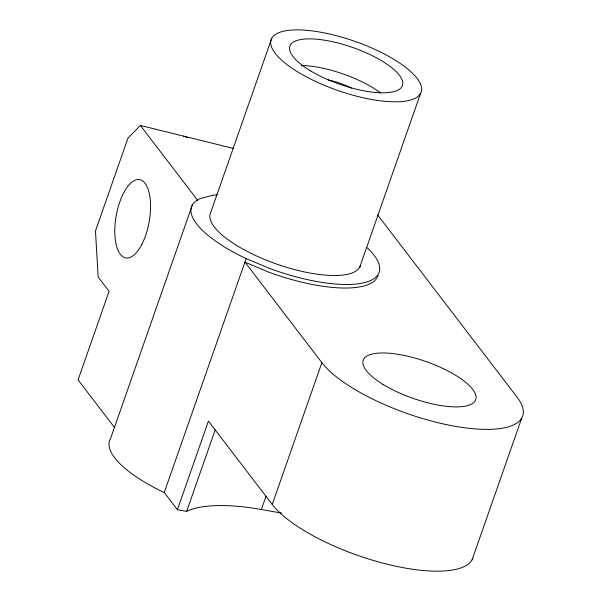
<?xml version="1.0" encoding="UTF-8"?>
<svg xmlns="http://www.w3.org/2000/svg" width="601" height="601" viewBox="0 0 601 601"><rect width="100%" height="100%" fill="white"/><g stroke="black" fill="none" stroke-linecap="round" stroke-linejoin="round"><path stroke-width="0.9" d="M192.373 204.888L110.441 438.85A99.368 32.514 19.3 0 0 163.442 492.189L164.253 492.527L177.4 509.716L186.663 511.353A138.793 45.413 19.3 0 1 261.36 509.513L281.681 513.111M271.795 38.126L210.966 211.822A79.497 26.016 19.3 0 0 274.597 263.336A79.497 26.016 19.3 0 0 360.39 265.717M164.253 492.527L246.185 258.565M177.4 509.716L208.434 421.091L272.23 504.457A109.307 35.767 19.3 0 0 381.259 562.679A109.307 35.767 19.3 0 0 472.822 558.314M186.663 511.353L215.218 429.82M261.36 509.513L266.018 496.216M272.23 504.457L321.888 362.666L244.945 262.111L267.633 271.712A99.368 32.514 19.3 0 0 377.037 277.745M359.691 267.272L420.52 93.568A79.497 26.016 19.3 0 0 320.371 32.153A79.497 26.016 19.3 0 0 297.578 71.819A79.497 26.016 19.3 0 0 420.52 93.568M472.078 559.847L521.736 418.056M233.624 148.492L140.371 125.451L127.975 138.155L95.476 230.964L98.143 277.001L109.089 291.305L78.07 379.9L114.355 427.319M183.493 136.104L187.016 137.374M377.533 214.827L517.085 397.201A109.307 35.767 19.3 0 1 454.934 426.267A109.307 35.767 19.3 0 1 321.888 362.666M140.371 125.451L197.872 200.599M301.462 65.479A59.619 19.51 19.3 0 1 380.628 92.922M328.131 79.971A29.81 9.751 19.3 0 1 351.36 88.099M367.098 247.68A99.368 32.514 19.3 0 1 362.621 283.048A99.368 32.514 19.3 0 1 268.872 268.174L245.373 258.227A99.368 32.514 19.3 0 1 199.795 198.661L213.055 195.22A99.368 32.514 19.3 0 1 217.164 194.829M378.044 275.401A99.368 32.514 19.3 0 1 377.436 276.993M310.642 70.888A59.619 19.51 19.3 0 0 402.122 86.274A59.619 19.51 19.3 0 0 325.697 40.38A59.619 19.51 19.3 0 0 310.642 70.888M383.047 384.415A59.619 19.51 19.3 0 0 475.256 400.724A59.619 19.51 19.3 0 0 400.146 354.665A59.619 19.51 19.3 0 0 383.047 384.415M141.926 244.224A39.749 16.76 -80 0 0 141.34 180.172A39.749 16.76 -80 0 0 114.791 231.926A39.749 16.76 -80 0 0 141.926 244.224"/></g></svg>
